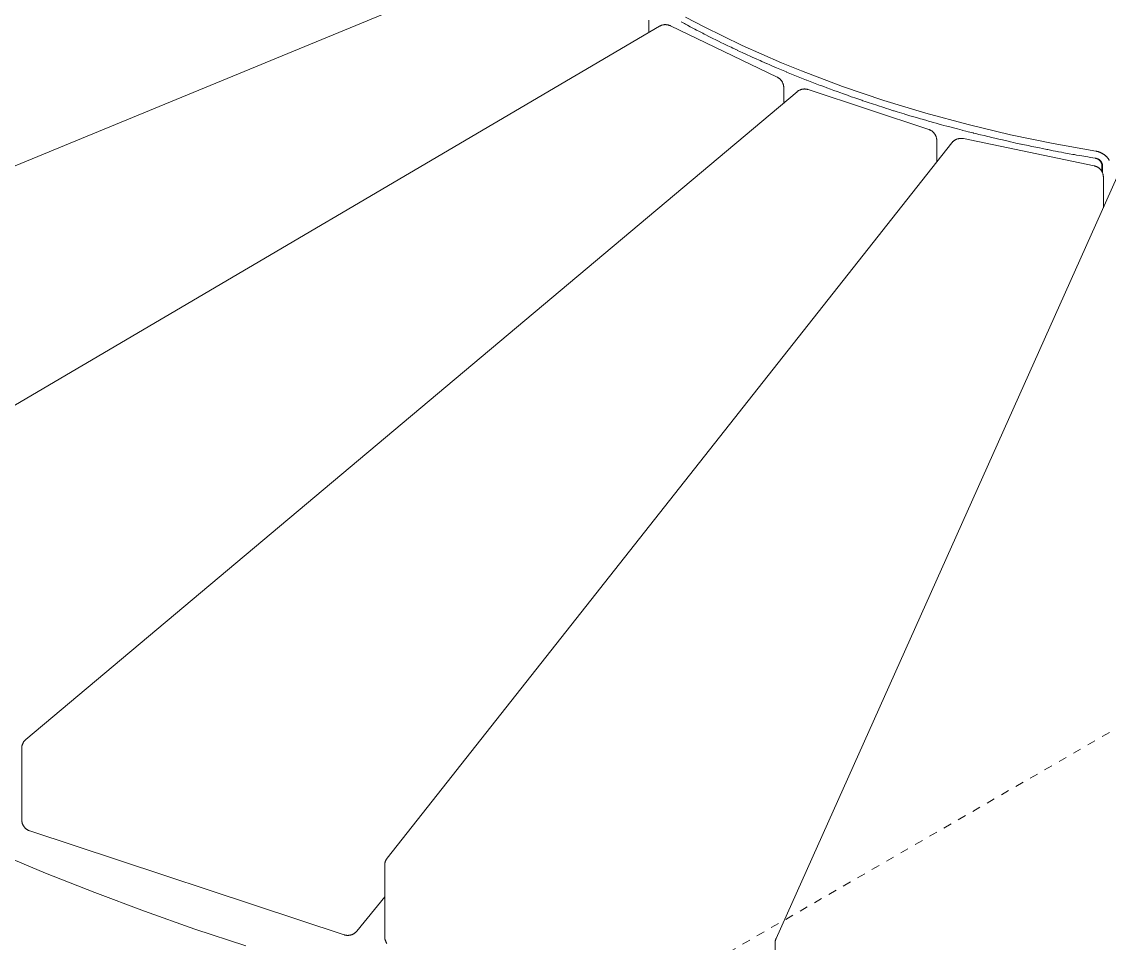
# Model space of a CAD drawing. Header units: inches. Extents: x -4 to 200, y 0 to 129.
# Drawn here: x 155.27 to 168.37, y 96.1 to 107.19 of the extents above; entities that cross this region are included whole.
import ezdxf

# ---------------------------------------------------------------- set-up
doc = ezdxf.new("R2010")
doc.units = ezdxf.units.IN
doc.linetypes.add('HIDDEN', pattern=[1.905, 1.27, -0.635])
doc.layers.add('ZANO_R', color=7, linetype='Continuous', lineweight=0)
doc.layers.add('ZANO_R_przerywana', color=250, linetype='HIDDEN', lineweight=0)

msp = doc.modelspace()

# ---------------------------------------------------------------- linework, layer by layer
at = {"layer": 'ZANO_R'}
for p, q in [((148.2077, 102.58266), (161.55266, 108.07838)), ((163.49169, 107.131), (163.26815, 107.24864)), ((151.46321, 100.38827), (162.95249, 107.13841)), ((162.8266, 107.21077), (162.8266, 107.06445)), ((162.95249, 107.13841), (162.95662, 107.14074)), ((162.95662, 107.14074), (162.96083, 107.14294)), ((162.96083, 107.14294), (162.96511, 107.14499)), ((162.96511, 107.14499), (162.96946, 107.14689)), ((162.96946, 107.14689), (162.97387, 107.14865)), ((162.97387, 107.14865), (162.97833, 107.15025)), ((162.97833, 107.15025), (162.98285, 107.15171)), ((162.98285, 107.15171), (162.98741, 107.15301)), ((162.98741, 107.15301), (162.99201, 107.15416)), ((162.99201, 107.15416), (162.99665, 107.15515)), ((162.99665, 107.15515), (163.00133, 107.15598)), ((163.00133, 107.15598), (163.00602, 107.15666)), ((163.00602, 107.15666), (163.01074, 107.15717)), ((163.01074, 107.15717), (163.01547, 107.15753)), ((163.01547, 107.15753), (163.02021, 107.15773)), ((163.02021, 107.15773), (163.02496, 107.15776)), ((163.02496, 107.15776), (163.0297, 107.15764)), ((163.0297, 107.15764), (163.03444, 107.15735)), ((163.03444, 107.15735), (163.03916, 107.15691)), ((163.03916, 107.15691), (163.04387, 107.15631)), ((163.04387, 107.15631), (163.04855, 107.15555)), ((163.04855, 107.15555), (163.05321, 107.15463)), ((163.05321, 107.15463), (163.05783, 107.15355)), ((163.05783, 107.15355), (163.06241, 107.15232)), ((163.06241, 107.15232), (163.06695, 107.15093)), ((163.06695, 107.15093), (163.07144, 107.1494)), ((163.07144, 107.1494), (163.07587, 107.14771)), ((163.07587, 107.14771), (163.08025, 107.14587)), ((163.08025, 107.14587), (163.08456, 107.14389)), ((163.08456, 107.14389), (164.36997, 106.52567)), ((163.25451, 107.16998), (163.21293, 107.19259)), ((163.25451, 107.16998), (163.26815, 107.16261)), ((163.29092, 107.15035), (163.26815, 107.16261)), ((163.29092, 107.15035), (163.32364, 107.13285)), ((163.36414, 107.11137), (163.32364, 107.13285)), ((163.36414, 107.11137), (163.3794, 107.10332)), ((163.7193, 107.01707), (163.49169, 107.131)), ((163.40095, 107.09201), (163.3794, 107.10332)), ((163.40095, 107.09201), (163.43542, 107.07403)), ((163.47497, 107.05356), (163.43542, 107.07403)), ((163.47497, 107.05356), (163.49169, 107.04496)), ((163.51218, 107.03447), (163.49169, 107.04496)), ((163.51218, 107.03447), (163.54823, 107.01613)), ((163.58699, 106.99657), (163.54823, 107.01613)), ((163.58699, 106.99657), (163.60501, 106.98753)), ((163.62458, 106.97775), (163.60501, 106.98753)), ((163.9507, 106.90694), (163.7193, 107.01707)), ((163.62458, 106.97775), (163.66203, 106.95917)), ((163.70015, 106.94041), (163.66203, 106.95917)), ((163.70015, 106.94041), (163.7193, 106.93104)), ((163.77622, 106.90343), (163.7193, 106.93104)), ((163.77622, 106.90343), (163.77681, 106.90315)), ((163.81444, 106.88508), (163.77681, 106.90315)), ((163.81444, 106.88508), (163.83455, 106.87549)), ((163.89125, 106.84867), (163.83455, 106.87549)), ((163.89125, 106.84867), (163.89251, 106.84808)), ((163.92983, 106.83061), (163.89251, 106.84808)), ((164.18563, 106.80064), (163.9507, 106.90694)), ((163.92983, 106.83061), (163.9507, 106.8209)), ((164.00735, 106.79477), (163.9507, 106.8209)), ((164.00735, 106.79477), (164.00912, 106.79396)), ((164.04629, 106.777), (164.00912, 106.79396)), ((164.04629, 106.777), (164.06774, 106.76727)), ((164.12451, 106.74174), (164.06774, 106.76727)), ((164.12451, 106.74174), (164.12658, 106.74081)), ((164.16379, 106.72426), (164.12658, 106.74081)), ((164.16379, 106.72426), (164.18563, 106.7146)), ((164.4238, 106.69822), (164.18563, 106.80064)), ((164.24268, 106.68959), (164.18563, 106.7146)), ((164.24268, 106.68959), (164.24488, 106.68863)), ((164.2823, 106.6724), (164.24488, 106.68863)), ((164.2823, 106.6724), (164.30433, 106.6629)), ((164.36185, 106.63832), (164.30433, 106.6629)), ((164.36185, 106.63832), (164.36397, 106.63742)), ((164.40179, 106.62143), (164.36397, 106.63742)), ((164.40179, 106.62143), (164.4238, 106.61218)), ((164.66496, 106.59972), (164.4238, 106.69822)), ((164.48198, 106.58795), (164.4238, 106.61218)), ((164.48198, 106.58795), (164.48382, 106.58719)), ((164.52223, 106.57136), (164.48382, 106.58719)), ((165.15511, 106.41456), (164.66496, 106.59972)), ((164.36997, 106.52567), (164.37424, 106.52352)), ((164.37424, 106.52352), (164.37843, 106.52124)), ((164.37843, 106.52124), (164.38255, 106.51881)), ((164.38255, 106.51881), (164.38658, 106.51624)), ((164.38658, 106.51624), (164.39052, 106.51353)), ((164.39052, 106.51353), (164.39437, 106.5107)), ((164.39437, 106.5107), (164.39811, 106.50773)), ((164.39811, 106.50773), (164.40176, 106.50464)), ((164.40176, 106.50464), (164.4053, 106.50143)), ((164.4053, 106.50143), (164.40872, 106.4981)), ((164.40872, 106.4981), (164.41203, 106.49465)), ((164.41203, 106.49465), (164.41522, 106.49109)), ((164.41522, 106.49109), (164.41829, 106.48743)), ((164.41829, 106.48743), (164.42123, 106.48367)), ((164.42123, 106.48367), (164.42405, 106.4798)), ((164.42405, 106.4798), (164.42673, 106.47585)), ((164.42673, 106.47585), (164.42927, 106.4718)), ((164.42927, 106.4718), (164.43167, 106.46767)), ((164.43167, 106.46767), (164.43394, 106.46346)), ((164.43394, 106.46346), (164.43606, 106.45918)), ((164.43606, 106.45918), (164.43803, 106.45482)), ((164.43803, 106.45482), (164.43985, 106.45041)), ((164.52223, 106.57136), (164.54402, 106.56244)), ((164.60304, 106.53849), (164.54402, 106.56244)), ((164.60304, 106.53849), (164.6044, 106.53794)), ((164.64359, 106.5222), (164.6044, 106.53794)), ((164.64359, 106.5222), (164.66496, 106.51368)), ((164.725, 106.48994), (164.66496, 106.51368)), ((164.725, 106.48994), (164.72568, 106.48967)), ((164.76585, 106.47396), (164.72568, 106.48967)), ((164.76585, 106.47396), (164.78656, 106.46591)), ((164.80679, 106.45808), (164.78656, 106.46591)), ((164.80679, 106.45808), (164.84761, 106.44239)), ((155.32482, 98.55046), (164.60933, 106.34991)), ((164.43985, 106.45041), (164.44152, 106.44593)), ((164.44152, 106.44593), (164.44304, 106.4414)), ((164.44304, 106.4414), (164.4444, 106.43682)), ((164.4444, 106.43682), (164.44561, 106.43219)), ((164.44561, 106.43219), (164.44665, 106.42753)), ((164.44665, 106.42753), (164.44754, 106.42284)), ((164.44754, 106.42284), (164.44827, 106.41811)), ((164.44827, 106.41811), (164.44884, 106.41337)), ((164.44884, 106.41337), (164.44924, 106.40861)), ((164.44924, 106.40861), (164.44949, 106.40383)), ((164.44949, 106.40383), (164.44957, 106.39906)), ((164.44957, 106.39906), (164.44957, 106.2157)), ((164.60933, 106.34991), (164.61303, 106.35292)), ((164.61303, 106.35292), (164.61684, 106.35579)), ((164.61684, 106.35579), (164.62073, 106.35854)), ((164.62073, 106.35854), (164.62472, 106.36115)), ((164.62472, 106.36115), (164.62879, 106.36363)), ((164.62879, 106.36363), (164.63295, 106.36596)), ((164.63295, 106.36596), (164.63718, 106.36816)), ((164.63718, 106.36816), (164.64149, 106.3702)), ((164.64149, 106.3702), (164.64586, 106.37211)), ((164.64586, 106.37211), (164.65029, 106.37386)), ((164.65029, 106.37386), (164.65478, 106.37546)), ((164.65478, 106.37546), (164.65932, 106.37691)), ((164.65932, 106.37691), (164.66391, 106.3782)), ((164.66391, 106.3782), (164.66854, 106.37933)), ((164.66854, 106.37933), (164.67321, 106.38031)), ((164.67321, 106.38031), (164.6779, 106.38113)), ((164.6779, 106.38113), (164.68262, 106.38179)), ((164.68262, 106.38179), (164.68737, 106.38229)), ((164.68737, 106.38229), (164.69212, 106.38263)), ((164.69212, 106.38263), (164.69688, 106.3828)), ((164.69688, 106.3828), (164.70165, 106.38282)), ((164.70165, 106.38282), (164.70642, 106.38267)), ((164.70642, 106.38267), (164.71117, 106.38236)), ((164.71117, 106.38236), (164.71592, 106.38189)), ((164.71592, 106.38189), (164.72064, 106.38126)), ((164.72064, 106.38126), (164.72534, 106.38047)), ((164.72534, 106.38047), (164.73001, 106.37952)), ((164.73001, 106.37952), (164.73465, 106.37842)), ((164.73465, 106.37842), (164.73925, 106.37715)), ((164.73925, 106.37715), (164.7438, 106.37573)), ((164.7438, 106.37573), (166.19562, 105.89578)), ((164.88896, 106.42664), (164.84761, 106.44239)), ((164.88896, 106.42664), (164.90882, 106.41912)), ((164.93018, 106.41107), (164.90882, 106.41912)), ((164.93018, 106.41107), (164.97017, 106.3961)), ((165.0129, 106.38025), (164.97017, 106.3961)), ((165.0129, 106.38025), (165.03168, 106.37333)), ((165.05439, 106.36499), (165.03168, 106.37333)), ((165.05439, 106.36499), (165.09332, 106.35081)), ((165.13764, 106.3348), (165.09332, 106.35081)), ((165.13764, 106.3348), (165.15511, 106.32853)), ((165.65393, 106.24531), (165.15511, 106.41456)), ((165.17939, 106.31986), (165.15511, 106.32853)), ((165.17939, 106.31986), (165.21703, 106.3065)), ((165.26314, 106.29029), (165.21703, 106.3065)), ((165.26314, 106.29029), (165.27909, 106.28472)), ((165.30514, 106.27567), (165.27909, 106.28472)), ((165.30514, 106.27567), (165.34127, 106.26319)), ((165.38939, 106.24673), (165.34127, 106.26319)), ((165.38939, 106.24673), (165.40357, 106.24191)), ((165.43162, 106.23243), (165.40357, 106.24191)), ((165.43162, 106.23243), (165.46599, 106.22088)), ((165.51633, 106.20413), (165.46599, 106.22088)), ((165.51633, 106.20413), (165.52853, 106.2001)), ((165.55879, 106.19014), (165.52853, 106.2001)), ((166.15929, 106.09197), (165.65393, 106.24531)), ((165.55879, 106.19014), (165.59118, 106.17956)), ((165.64394, 106.16249), (165.59118, 106.17956)), ((165.64394, 106.16249), (165.65393, 106.15928)), ((165.68662, 106.14882), (165.65393, 106.15928)), ((165.68662, 106.14882), (165.71679, 106.13924)), ((165.7722, 106.12181), (165.71679, 106.13924)), ((165.7722, 106.12181), (165.77974, 106.11945)), ((165.81508, 106.10847), (165.77974, 106.11945)), ((165.81508, 106.10847), (165.84279, 106.09991)), ((165.90106, 106.0821), (165.84279, 106.09991)), ((165.90106, 106.0821), (165.90592, 106.08062)), ((165.94414, 106.06908), (165.90592, 106.08062)), ((165.94414, 106.06908), (165.96915, 106.06158)), ((166.66915, 105.95443), (166.15929, 106.09197)), ((166.03049, 106.04336), (165.96915, 106.06158)), ((166.03049, 106.04336), (166.03245, 106.04278)), ((166.07376, 106.03067), (166.03245, 106.04278)), ((166.07376, 106.03067), (166.09584, 106.02424)), ((166.11708, 106.01808), (166.09584, 106.02424)), ((166.11708, 106.01808), (166.15929, 106.00594)), ((166.20391, 105.99323), (166.15929, 106.00594)), ((166.20391, 105.99323), (166.22282, 105.98788)), ((166.24741, 105.98097), (166.22282, 105.98788)), ((166.24741, 105.98097), (166.28642, 105.97008)), ((166.33456, 105.95677), (166.28642, 105.97008)), ((166.33456, 105.95677), (166.35007, 105.95251)), ((166.37822, 105.94483), (166.35007, 105.95251)), ((166.37822, 105.94483), (166.41379, 105.9352)), ((166.46568, 105.92129), (166.41379, 105.9352)), ((167.18152, 105.83248), (166.66915, 105.95443)), ((166.19562, 105.89578), (166.20023, 105.89416)), ((166.20023, 105.89416), (166.20478, 105.89239)), ((166.20478, 105.89239), (166.20927, 105.89046)), ((166.20927, 105.89046), (166.21369, 105.88838)), ((166.21369, 105.88838), (166.21803, 105.88614)), ((166.21803, 105.88614), (166.22229, 105.88375)), ((166.22229, 105.88375), (166.22647, 105.88122)), ((166.22647, 105.88122), (166.23055, 105.87854)), ((166.23055, 105.87854), (166.23454, 105.87573)), ((166.23454, 105.87573), (166.23843, 105.87277)), ((166.23843, 105.87277), (166.24222, 105.86969)), ((166.24222, 105.86969), (166.24589, 105.86647)), ((166.24589, 105.86647), (166.24945, 105.86313)), ((166.24945, 105.86313), (166.25289, 105.85966)), ((166.25289, 105.85966), (166.25621, 105.85608)), ((166.25621, 105.85608), (166.25941, 105.85238)), ((166.25941, 105.85238), (166.26247, 105.84858)), ((166.26247, 105.84858), (166.2654, 105.84467)), ((166.2654, 105.84467), (166.26819, 105.84066)), ((166.26819, 105.84066), (166.27084, 105.83656)), ((166.27084, 105.83656), (166.27335, 105.83237)), ((166.27335, 105.83237), (166.27571, 105.82809)), ((166.27571, 105.82809), (166.27791, 105.82374)), ((166.27791, 105.82374), (166.27997, 105.81931)), ((166.27997, 105.81931), (166.28187, 105.81481)), ((166.28187, 105.81481), (166.28361, 105.81025)), ((166.28361, 105.81025), (166.2852, 105.80563)), ((166.2852, 105.80563), (166.28662, 105.80095)), ((166.28662, 105.80095), (166.28788, 105.79624)), ((166.46568, 105.92129), (166.47756, 105.91813)), ((166.50949, 105.90968), (166.47756, 105.91813)), ((166.50949, 105.90968), (166.54137, 105.90131)), ((166.59724, 105.88679), (166.54137, 105.90131)), ((166.59724, 105.88679), (166.60524, 105.88473)), ((166.64119, 105.87551), (166.60524, 105.88473)), ((166.64119, 105.87551), (166.66915, 105.86839)), ((166.7292, 105.85328), (166.66915, 105.86839)), ((166.7292, 105.85328), (166.7331, 105.8523)), ((166.77328, 105.84232), (166.7331, 105.8523)), ((166.77328, 105.84232), (166.79708, 105.83646)), ((166.81739, 105.83148), (166.79708, 105.83646)), ((166.81739, 105.83148), (166.8611, 105.82085)), ((166.90573, 105.81012), (166.8611, 105.82085)), ((166.90573, 105.81012), (166.92514, 105.80549)), ((166.94996, 105.7996), (166.92514, 105.80549)), ((167.69454, 105.72583), (167.18152, 105.83248)), ((159.67543, 97.12246), (166.47307, 105.73426)), ((166.28788, 105.79624), (166.28897, 105.79148)), ((166.28897, 105.79148), (166.2899, 105.78668)), ((166.2899, 105.78668), (166.29066, 105.78186)), ((166.29066, 105.78186), (166.29126, 105.77701)), ((166.29126, 105.77701), (166.29168, 105.77214)), ((166.29168, 105.77214), (166.29193, 105.76727)), ((166.29193, 105.76727), (166.29202, 105.76238)), ((166.29202, 105.76238), (166.29202, 105.50488)), ((166.47307, 105.73426), (166.47615, 105.73802)), ((166.47615, 105.73802), (166.47936, 105.74167)), ((166.47936, 105.74167), (166.48269, 105.74522)), ((166.48269, 105.74522), (166.48614, 105.74864)), ((166.48614, 105.74864), (166.48971, 105.75194)), ((166.48971, 105.75194), (166.49339, 105.75512)), ((166.49339, 105.75512), (166.49718, 105.75817)), ((166.49718, 105.75817), (166.50107, 105.76108)), ((166.50107, 105.76108), (166.50506, 105.76386)), ((166.50506, 105.76386), (166.50914, 105.7665)), ((166.50914, 105.7665), (166.51331, 105.769)), ((166.51331, 105.769), (166.51757, 105.77135)), ((166.51757, 105.77135), (166.5219, 105.77355)), ((166.5219, 105.77355), (166.52631, 105.7756)), ((166.52631, 105.7756), (166.53079, 105.7775)), ((166.53079, 105.7775), (166.53533, 105.77924)), ((166.53533, 105.77924), (166.53993, 105.78082)), ((166.53993, 105.78082), (166.54457, 105.78224)), ((166.54457, 105.78224), (166.54927, 105.78351)), ((166.54927, 105.78351), (166.55401, 105.7846)), ((166.55401, 105.7846), (166.55878, 105.78554)), ((166.55878, 105.78554), (166.56358, 105.7863)), ((166.56358, 105.7863), (166.5684, 105.7869)), ((166.5684, 105.7869), (166.57325, 105.78734)), ((166.57325, 105.78734), (166.5781, 105.7876)), ((166.5781, 105.7876), (166.58296, 105.7877)), ((166.58296, 105.7877), (166.58782, 105.78763)), ((166.58782, 105.78763), (166.59268, 105.78739)), ((166.59268, 105.78739), (166.59753, 105.78699)), ((166.59753, 105.78699), (166.60235, 105.78641)), ((166.60235, 105.78641), (166.60716, 105.78567)), ((166.60716, 105.78567), (166.61194, 105.78476)), ((166.61194, 105.78476), (168.18606, 105.45765)), ((166.94996, 105.7996), (166.98921, 105.79037)), ((167.03851, 105.7789), (166.98921, 105.79037)), ((167.03851, 105.7789), (167.0533, 105.77549)), ((167.08284, 105.76871), (167.0533, 105.77549)), ((167.08284, 105.76871), (167.1174, 105.76085)), ((167.1716, 105.74866), (167.1174, 105.76085)), ((167.1716, 105.74866), (167.18152, 105.74645)), ((167.21602, 105.7388), (167.18152, 105.74645)), ((167.21602, 105.7388), (167.24565, 105.73229)), ((167.30495, 105.71941), (167.24565, 105.73229)), ((167.30495, 105.71941), (167.30979, 105.71836)), ((167.34945, 105.70987), (167.30979, 105.71836)), ((167.34945, 105.70987), (167.37393, 105.70468)), ((167.39398, 105.70045), (167.37393, 105.70468)), ((167.39398, 105.70045), (167.43806, 105.69123)), ((167.48311, 105.68193), (167.43806, 105.69123)), ((167.48311, 105.68193), (167.5022, 105.67802)), ((167.52771, 105.67283), (167.5022, 105.67802)), ((167.52771, 105.67283), (167.56632, 105.66504)), ((168.20644, 105.63407), (167.69454, 105.72583)), ((167.61697, 105.65496), (167.56632, 105.66504)), ((167.61697, 105.65496), (167.63044, 105.6523)), ((167.66163, 105.64619), (167.63044, 105.6523)), ((167.66163, 105.64619), (167.69454, 105.63979)), ((167.75099, 105.62897), (167.69454, 105.63979)), ((167.75099, 105.62897), (167.75862, 105.62752)), ((167.7957, 105.62052), (167.75862, 105.62752)), ((167.7957, 105.62052), (167.82269, 105.61547)), ((167.88515, 105.60395), (167.82269, 105.61547)), ((167.88515, 105.60395), (167.88672, 105.60366)), ((167.9299, 105.59582), (167.88672, 105.60366)), ((167.9299, 105.59582), (167.95074, 105.59208)), ((167.97465, 105.58781), (167.95074, 105.59208)), ((167.97465, 105.58781), (168.01472, 105.58073)), ((168.06419, 105.5721), (168.01472, 105.58073)), ((168.06419, 105.5721), (168.07866, 105.5696)), ((168.10897, 105.56441), (168.07866, 105.5696)), ((168.10897, 105.56441), (168.14257, 105.55871)), ((168.19855, 105.54934), (168.14257, 105.55871)), ((168.20178, 105.54883), (168.19855, 105.54934)), ((168.19855, 105.54934), (168.20644, 105.54804)), ((168.20499, 105.54821), (168.20178, 105.54883)), ((168.20818, 105.54748), (168.20499, 105.54821)), ((168.20644, 105.63407), (168.21097, 105.6333)), ((168.20961, 105.54759), (168.20644, 105.54804)), ((168.21134, 105.54664), (168.20818, 105.54748)), ((168.21275, 105.54704), (168.20961, 105.54759)), ((168.21097, 105.6333), (168.21548, 105.63245)), ((168.21448, 105.54569), (168.21134, 105.54664)), ((168.21588, 105.54637), (168.21275, 105.54704)), ((168.21757, 105.54464), (168.21448, 105.54569)), ((168.21548, 105.63245), (168.21998, 105.6315)), ((168.21898, 105.5456), (168.21588, 105.54637)), ((168.22063, 105.54348), (168.21757, 105.54464)), ((168.22205, 105.54473), (168.21898, 105.5456)), ((168.21998, 105.6315), (168.22445, 105.63046)), ((168.22365, 105.54222), (168.22063, 105.54348)), ((168.22509, 105.54375), (168.22205, 105.54473)), ((168.22663, 105.54085), (168.22365, 105.54222)), ((168.22445, 105.63046), (168.22891, 105.62933)), ((168.2281, 105.54266), (168.22509, 105.54375)), ((168.22955, 105.53938), (168.22663, 105.54085)), ((168.23107, 105.54148), (168.2281, 105.54266)), ((168.22891, 105.62933), (168.23334, 105.62812)), ((168.23243, 105.53782), (168.22955, 105.53938)), ((168.23399, 105.54019), (168.23107, 105.54148)), ((168.23334, 105.62812), (168.23774, 105.62682)), ((168.23687, 105.5388), (168.23399, 105.54019)), ((168.2397, 105.53731), (168.23687, 105.5388)), ((168.23774, 105.62682), (168.24212, 105.62544)), ((168.24212, 105.62544), (168.24653, 105.62395)), ((168.24653, 105.62395), (168.2509, 105.62237)), ((168.2509, 105.62237), (168.25524, 105.62071)), ((168.25524, 105.62071), (168.25955, 105.61897)), ((168.25955, 105.61897), (168.26382, 105.61714)), ((168.26382, 105.61714), (168.26806, 105.61523)), ((168.26806, 105.61523), (168.27226, 105.61324)), ((168.27226, 105.61324), (168.27643, 105.61117)), ((168.27643, 105.61117), (168.2805, 105.60904)), ((168.2805, 105.60904), (168.28454, 105.60684)), ((168.28454, 105.60684), (168.28853, 105.60455)), ((168.28853, 105.60455), (168.29248, 105.6022)), ((168.29248, 105.6022), (168.29638, 105.59976)), ((168.29638, 105.59976), (168.30024, 105.59725)), ((168.30024, 105.59725), (168.30404, 105.59467)), ((168.30404, 105.59467), (168.3078, 105.59201)), ((168.3078, 105.59201), (168.31149, 105.58928)), ((168.31149, 105.58928), (168.31514, 105.58648)), ((168.31514, 105.58648), (168.31872, 105.5836)), ((168.31872, 105.5836), (168.32225, 105.58066)), ((168.32225, 105.58066), (168.32572, 105.57764)), ((168.32572, 105.57764), (168.32912, 105.57455)), ((168.32912, 105.57455), (168.33246, 105.57138)), ((168.33246, 105.57138), (168.33574, 105.56815)), ((168.33574, 105.56815), (168.33877, 105.56504)), ((168.33877, 105.56504), (168.34173, 105.56187)), ((168.34173, 105.56187), (168.34463, 105.55863)), ((168.34463, 105.55863), (168.34747, 105.55534)), ((168.34747, 105.55534), (168.35023, 105.55199)), ((168.35023, 105.55199), (168.35292, 105.54858)), ((168.35292, 105.54858), (168.35554, 105.54511)), ((168.35554, 105.54511), (168.35808, 105.54159)), ((168.35808, 105.54159), (168.36054, 105.53802)), ((168.36054, 105.53802), (168.36292, 105.53439)), ((168.18606, 105.45765), (168.19074, 105.4566)), ((168.19074, 105.4566), (168.19538, 105.45538)), ((168.19538, 105.45538), (168.19998, 105.45401)), ((168.19998, 105.45401), (168.20452, 105.45248)), ((168.20452, 105.45248), (168.20902, 105.4508)), ((168.20902, 105.4508), (168.21345, 105.44896)), ((168.21345, 105.44896), (168.21782, 105.44697)), ((168.21782, 105.44697), (168.22211, 105.44484)), ((168.22211, 105.44484), (168.22633, 105.44256)), ((168.22633, 105.44256), (168.23047, 105.44014)), ((168.23047, 105.44014), (168.23453, 105.43758)), ((168.23524, 105.53616), (168.23243, 105.53782)), ((168.23453, 105.43758), (168.2385, 105.43488)), ((168.238, 105.5344), (168.23524, 105.53616)), ((168.2407, 105.53255), (168.238, 105.5344)), ((168.2385, 105.43488), (168.24237, 105.43204)), ((168.24247, 105.53573), (168.2397, 105.53731)), ((168.24334, 105.53061), (168.2407, 105.53255)), ((168.24237, 105.43204), (168.24614, 105.42908)), ((168.24519, 105.53405), (168.24247, 105.53573)), ((168.2459, 105.52858), (168.24334, 105.53061)), ((168.24785, 105.53228), (168.24519, 105.53405)), ((168.2484, 105.52646), (168.2459, 105.52858)), ((168.24614, 105.42908), (168.24981, 105.42599)), ((168.25045, 105.53042), (168.24785, 105.53228)), ((168.25082, 105.52426), (168.2484, 105.52646)), ((168.24981, 105.42599), (168.25337, 105.42278)), ((168.25298, 105.52847), (168.25045, 105.53042)), ((168.25316, 105.52198), (168.25082, 105.52426)), ((168.25545, 105.52644), (168.25298, 105.52847)), ((168.25543, 105.51962), (168.25316, 105.52198)), ((168.25337, 105.42278), (168.25682, 105.41944)), ((168.25761, 105.51718), (168.25543, 105.51962)), ((168.25784, 105.52432), (168.25545, 105.52644)), ((168.25682, 105.41944), (168.26015, 105.41599)), ((168.25971, 105.51467), (168.25761, 105.51718)), ((168.26016, 105.52212), (168.25784, 105.52432)), ((168.26172, 105.51209), (168.25971, 105.51467)), ((168.26015, 105.41599), (168.26337, 105.41243)), ((168.2624, 105.51984), (168.26016, 105.52212)), ((168.26365, 105.50944), (168.26172, 105.51209)), ((168.26456, 105.51749), (168.2624, 105.51984)), ((168.26337, 105.41243), (168.26646, 105.40876)), ((168.26548, 105.50673), (168.26365, 105.50944)), ((168.26664, 105.51506), (168.26456, 105.51749)), ((168.26722, 105.50396), (168.26548, 105.50673)), ((168.26646, 105.40876), (168.26942, 105.40499)), ((168.26863, 105.51257), (168.26664, 105.51506)), ((168.26886, 105.50113), (168.26722, 105.50396)), ((168.27054, 105.51), (168.26863, 105.51257)), ((168.2704, 105.49824), (168.26886, 105.50113)), ((168.27185, 105.49531), (168.2704, 105.49824)), ((168.27236, 105.50738), (168.27054, 105.51)), ((168.27319, 105.49232), (168.27185, 105.49531)), ((168.27409, 105.50469), (168.27236, 105.50738)), ((168.27443, 105.4893), (168.27319, 105.49232)), ((168.27572, 105.50194), (168.27409, 105.50469)), ((168.27557, 105.48623), (168.27443, 105.4893)), ((168.2766, 105.48312), (168.27557, 105.48623)), ((168.27726, 105.49914), (168.27572, 105.50194)), ((168.27753, 105.47998), (168.2766, 105.48312)), ((168.2787, 105.49629), (168.27726, 105.49914)), ((168.27835, 105.47682), (168.27753, 105.47998)), ((168.27906, 105.47362), (168.27835, 105.47682)), ((168.28004, 105.49339), (168.2787, 105.49629)), ((168.27966, 105.4704), (168.27906, 105.47362)), ((168.28015, 105.46717), (168.27966, 105.4704)), ((168.28128, 105.49044), (168.28004, 105.49339)), ((168.28599, 105.47924), (168.28015, 105.46717)), ((168.28015, 105.38859), (168.28015, 105.46717)), ((168.28242, 105.48746), (168.28128, 105.49044)), ((168.28346, 105.48444), (168.28242, 105.48746)), ((168.28439, 105.48138), (168.28346, 105.48444)), ((168.28522, 105.47829), (168.28439, 105.48138)), ((168.28594, 105.47518), (168.28522, 105.47829)), ((168.28655, 105.47204), (168.28594, 105.47518)), ((168.28705, 105.46889), (168.28655, 105.47204)), ((168.28745, 105.46572), (168.28705, 105.46889)), ((168.28745, 105.46572), (168.28745, 105.37344)), ((168.36292, 105.53439), (168.36521, 105.53071)), ((168.36521, 105.53071), (168.36742, 105.52697)), ((168.36742, 105.52697), (168.36954, 105.52319)), ((164.35771, 96.15431), (168.46193, 105.31678)), ((168.26942, 105.40499), (168.27225, 105.40112)), ((168.27225, 105.40112), (168.27495, 105.39715)), ((168.27495, 105.39715), (168.27752, 105.3931)), ((168.27752, 105.3931), (168.27994, 105.38896)), ((168.27994, 105.38896), (168.28222, 105.38473)), ((168.28222, 105.38473), (168.28435, 105.38044)), ((168.28435, 105.38044), (168.28634, 105.37607)), ((168.28634, 105.37607), (168.28817, 105.37164)), ((168.28817, 105.37164), (168.28986, 105.36715)), ((168.28986, 105.36715), (168.29139, 105.3626)), ((168.29139, 105.3626), (168.29276, 105.358)), ((168.29276, 105.358), (168.29397, 105.35336)), ((168.29397, 105.35336), (168.29503, 105.34868)), ((168.29503, 105.34868), (168.29593, 105.34397)), ((168.29593, 105.34397), (168.29666, 105.33923)), ((168.29666, 105.33923), (168.29723, 105.33447)), ((168.29723, 105.33447), (168.29764, 105.32969)), ((168.29764, 105.32969), (168.29789, 105.32489)), ((168.29789, 105.32489), (168.29797, 105.3201)), ((168.29797, 105.3201), (168.29797, 104.95074)), ((155.27671, 98.46663), (155.2776, 98.47132)), ((155.2776, 98.47132), (155.27864, 98.47597)), ((155.27864, 98.47597), (155.27984, 98.48059)), ((155.27984, 98.48059), (155.2812, 98.48517)), ((155.2812, 98.48517), (155.28272, 98.48969)), ((155.28272, 98.48969), (155.28438, 98.49416)), ((155.28438, 98.49416), (155.2862, 98.49858)), ((155.2862, 98.49858), (155.28817, 98.50292)), ((155.28817, 98.50292), (155.29028, 98.5072)), ((155.29028, 98.5072), (155.29253, 98.51141)), ((155.29253, 98.51141), (155.29493, 98.51553)), ((155.29493, 98.51553), (155.29747, 98.51958)), ((155.29747, 98.51958), (155.30014, 98.52353)), ((155.30014, 98.52353), (155.30295, 98.52739)), ((155.30295, 98.52739), (155.30588, 98.53115)), ((155.30588, 98.53115), (155.30894, 98.53481)), ((155.30894, 98.53481), (155.31213, 98.53837)), ((155.31213, 98.53837), (155.31543, 98.54181)), ((155.31543, 98.54181), (155.31847, 98.54479)), ((155.31847, 98.54479), (155.3216, 98.54767)), ((155.3216, 98.54767), (155.32482, 98.55046)), ((155.27469, 98.44288), (155.27477, 98.44765)), ((155.27469, 97.58253), (155.27469, 98.44288)), ((155.27477, 98.44765), (155.27501, 98.45242)), ((155.27501, 98.45242), (155.27542, 98.45717)), ((155.27542, 98.45717), (155.27598, 98.46191)), ((155.27598, 98.46191), (155.27671, 98.46663)), ((155.27477, 97.57765), (155.27469, 97.58253)), ((155.27503, 97.57277), (155.27477, 97.57765)), ((155.27545, 97.56791), (155.27503, 97.57277)), ((155.27604, 97.56306), (155.27545, 97.56791)), ((155.27681, 97.55823), (155.27604, 97.56306)), ((155.27773, 97.55344), (155.27681, 97.55823)), ((155.27883, 97.54868), (155.27773, 97.55344)), ((155.28009, 97.54396), (155.27883, 97.54868)), ((155.28151, 97.53929), (155.28009, 97.54396)), ((155.28309, 97.53467), (155.28151, 97.53929)), ((155.28484, 97.53011), (155.28309, 97.53467)), ((155.28674, 97.52561), (155.28484, 97.53011)), ((155.28879, 97.52118), (155.28674, 97.52561)), ((155.291, 97.51682), (155.28879, 97.52118)), ((155.29336, 97.51255), (155.291, 97.51682)), ((155.29587, 97.50835), (155.29336, 97.51255)), ((155.29852, 97.50425), (155.29587, 97.50835)), ((155.30131, 97.50024), (155.29852, 97.50425)), ((155.30424, 97.49634), (155.30131, 97.50024)), ((155.3073, 97.49253), (155.30424, 97.49634)), ((155.3105, 97.48884), (155.3073, 97.49253)), ((155.31382, 97.48525), (155.3105, 97.48884)), ((155.31726, 97.48179), (155.31382, 97.48525)), ((155.32082, 97.47845), (155.31726, 97.48179)), ((155.32449, 97.47523), (155.32082, 97.47845)), ((155.32828, 97.47214), (155.32449, 97.47523)), ((155.33217, 97.46919), (155.32828, 97.47214)), ((155.33616, 97.46637), (155.33217, 97.46919)), ((155.34024, 97.4637), (155.33616, 97.46637)), ((155.34442, 97.46116), (155.34024, 97.4637)), ((155.34868, 97.45878), (155.34442, 97.46116)), ((155.35302, 97.45654), (155.34868, 97.45878)), ((155.35744, 97.45445), (155.35302, 97.45654)), ((155.36192, 97.45252), (155.35744, 97.45445)), ((155.36647, 97.45075), (155.36192, 97.45252)), ((155.37108, 97.44914), (155.36647, 97.45075)), ((159.15643, 96.19775), (155.37108, 97.44914)), ((155.5611, 96.94064), (154.97529, 97.18558)), ((159.64522, 97.03541), (159.6453, 97.04031)), ((159.64522, 96.17507), (159.64522, 97.03541)), ((159.6453, 97.04031), (159.64556, 97.0452)), ((159.64556, 97.0452), (159.64598, 97.05007)), ((159.64598, 97.05007), (159.64658, 97.05493)), ((159.64658, 97.05493), (159.64734, 97.05977)), ((159.64734, 97.05977), (159.64827, 97.06457)), ((159.64827, 97.06457), (159.64937, 97.06934)), ((159.64937, 97.06934), (159.65064, 97.07407)), ((159.65064, 97.07407), (159.65207, 97.07875)), ((159.65207, 97.07875), (159.65366, 97.08338)), ((159.65366, 97.08338), (159.65541, 97.08795)), ((159.65541, 97.08795), (159.65732, 97.09246)), ((159.65732, 97.09246), (159.65938, 97.0969)), ((159.65938, 97.0969), (159.6616, 97.10126)), ((159.6616, 97.10126), (159.66397, 97.10554)), ((159.66397, 97.10554), (159.66649, 97.10974)), ((159.66649, 97.10974), (159.66859, 97.11301)), ((159.66859, 97.11301), (159.67078, 97.11623)), ((159.67078, 97.11623), (159.67306, 97.11938)), ((159.67306, 97.11938), (159.67543, 97.12246)), ((156.15431, 96.70592), (155.5611, 96.94064)), ((156.75417, 96.4815), (156.15431, 96.70592)), ((159.64522, 96.65642), (159.30965, 96.24265)), ((157.35993, 96.26742), (156.75417, 96.4815)), ((157.97084, 96.0637), (157.35993, 96.26742)), ((159.30965, 96.24265), (159.30664, 96.23907)), ((159.16108, 96.1963), (159.15643, 96.19775)), ((159.16577, 96.19502), (159.16108, 96.1963)), ((159.17051, 96.19389), (159.16577, 96.19502)), ((159.17528, 96.19294), (159.17051, 96.19389)), ((159.18009, 96.19214), (159.17528, 96.19294)), ((159.18491, 96.19152), (159.18009, 96.19214)), ((159.18976, 96.19106), (159.18491, 96.19152)), ((159.19462, 96.19077), (159.18976, 96.19106)), ((159.19949, 96.19065), (159.19462, 96.19077)), ((159.20435, 96.1907), (159.19949, 96.19065)), ((159.20922, 96.19092), (159.20435, 96.1907)), ((159.21407, 96.1913), (159.20922, 96.19092)), ((159.21891, 96.19186), (159.21407, 96.1913)), ((159.22372, 96.19258), (159.21891, 96.19186)), ((159.22851, 96.19346), (159.22372, 96.19258)), ((159.23326, 96.19452), (159.22851, 96.19346)), ((159.23797, 96.19573), (159.23326, 96.19452)), ((159.24264, 96.19711), (159.23797, 96.19573)), ((159.24726, 96.19865), (159.24264, 96.19711)), ((159.25182, 96.20035), (159.24726, 96.19865)), ((159.25632, 96.2022), (159.25182, 96.20035)), ((159.26076, 96.20421), (159.25632, 96.2022)), ((159.26512, 96.20638), (159.26076, 96.20421)), ((159.2694, 96.20869), (159.26512, 96.20638)), ((159.2736, 96.21115), (159.2694, 96.20869)), ((159.27771, 96.21375), (159.2736, 96.21115)), ((159.28174, 96.2165), (159.27771, 96.21375)), ((159.28566, 96.21938), (159.28174, 96.2165)), ((159.28948, 96.22239), (159.28566, 96.21938)), ((159.29319, 96.22554), (159.28948, 96.22239)), ((159.2968, 96.22881), (159.29319, 96.22554)), ((159.30028, 96.23221), (159.2968, 96.22881)), ((159.30352, 96.23559), (159.30028, 96.23221)), ((159.30664, 96.23907), (159.30352, 96.23559)), ((159.6453, 96.17027), (159.64522, 96.17507)), ((159.64554, 96.16548), (159.6453, 96.17027)), ((159.64595, 96.1607), (159.64554, 96.16548)), ((159.64652, 96.15594), (159.64595, 96.1607)), ((159.64726, 96.1512), (159.64652, 96.15594)), ((159.64815, 96.14648), (159.64726, 96.1512)), ((159.64921, 96.1418), (159.64815, 96.14648)), ((159.65043, 96.13716), (159.64921, 96.1418)), ((159.6518, 96.13257), (159.65043, 96.13716)), ((159.65333, 96.12802), (159.6518, 96.13257)), ((159.65501, 96.12353), (159.65333, 96.12802)), ((159.65685, 96.11909), (159.65501, 96.12353)), ((159.65883, 96.11473), (159.65685, 96.11909)), ((159.66097, 96.11043), (159.65883, 96.11473)), ((159.66325, 96.10621), (159.66097, 96.11043)), ((164.34572, 96.10594), (164.34609, 96.11047)), ((164.34609, 96.11047), (164.3466, 96.11497)), ((164.3466, 96.11497), (164.34726, 96.11946)), ((164.34726, 96.11946), (164.34806, 96.12392)), ((164.34806, 96.12392), (164.349, 96.12836)), ((164.349, 96.12836), (164.35009, 96.13276)), ((164.35009, 96.13276), (164.35132, 96.13713)), ((164.35132, 96.13713), (164.35271, 96.1415)), ((164.35271, 96.1415), (164.35423, 96.14583)), ((164.35423, 96.14583), (164.3559, 96.1501)), ((164.3559, 96.1501), (164.35771, 96.15431)), ((159.66567, 96.10207), (159.66325, 96.10621)), ((159.66823, 96.09801), (159.66567, 96.10207)), ((159.67093, 96.09405), (159.66823, 96.09801)), ((164.34543, 96.09688), (164.3455, 96.10141)), ((164.34543, 95.23653), (164.34543, 96.09688)), ((164.3455, 96.10141), (164.34572, 96.10594))]:
    msp.add_line(p, q, dxfattribs=at)
at = {"layer": 'ZANO_R_przerywana', "ltscale": 0.05}
msp.add_line((162.04794, 94.98374), (169.62887, 99.3606), dxfattribs=at)

doc.saveas('drawing.dxf')
